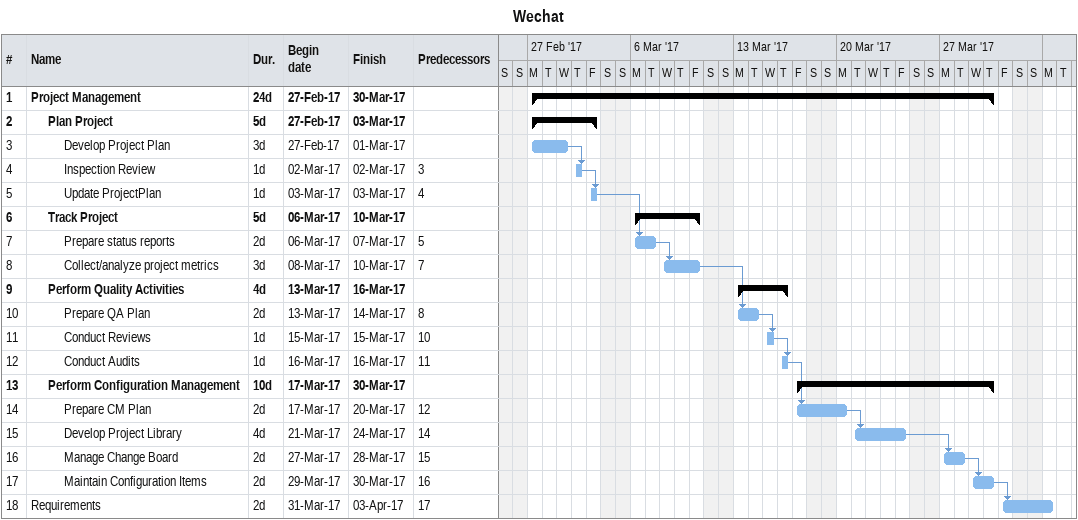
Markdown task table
Wechat

| ID | Level | Task | Duration | Start | Finish | Predecessors |
|---|---|---|---|---|---|---|
| 1 | 1 | **Project Management** | 24d | 2017-02-27 | 2017-03-30 |  |
| 2 | 2 | **Plan Project** | 5d | 2017-02-27 | 2017-03-03 |  |
| 3 | 3 | Develop Project Plan | 3d | 2017-02-27 | 2017-03-01 |  |
| 4 | 3 | Inspection Review | 1d | 2017-03-02 | 2017-03-02 | 3 |
| 5 | 3 | Update ProjectPlan | 1d | 2017-03-03 | 2017-03-03 | 4 |
| 6 | 2 | **Track Project** | 5d | 2017-03-06 | 2017-03-10 |  |
| 7 | 3 | Prepare status reports | 2d | 2017-03-06 | 2017-03-07 | 5 |
| 8 | 3 | Collect/analyze project metrics | 3d | 2017-03-08 | 2017-03-10 | 7 |
| 9 | 2 | **Perform Quality Activities** | 4d | 2017-03-13 | 2017-03-16 |  |
| 10 | 3 | Prepare QA Plan | 2d | 2017-03-13 | 2017-03-14 | 8 |
| 11 | 3 | Conduct Reviews | 1d | 2017-03-15 | 2017-03-15 | 10 |
| 12 | 3 | Conduct Audits | 1d | 2017-03-16 | 2017-03-16 | 11 |
| 13 | 2 | **Perform Configuration Management** | 10d | 2017-03-17 | 2017-03-30 |  |
| 14 | 3 | Prepare CM Plan | 2d | 2017-03-17 | 2017-03-20 | 12 |
| 15 | 3 | Develop Project Library | 4d | 2017-03-21 | 2017-03-24 | 14 |
| 16 | 3 | Manage Change Board | 2d | 2017-03-27 | 2017-03-28 | 15 |
| 17 | 3 | Maintain Configuration Items | 2d | 2017-03-29 | 2017-03-30 | 16 |
| 18 | 1 | Requirements | 2d | 2017-03-31 | 2017-04-03 | 17 |
